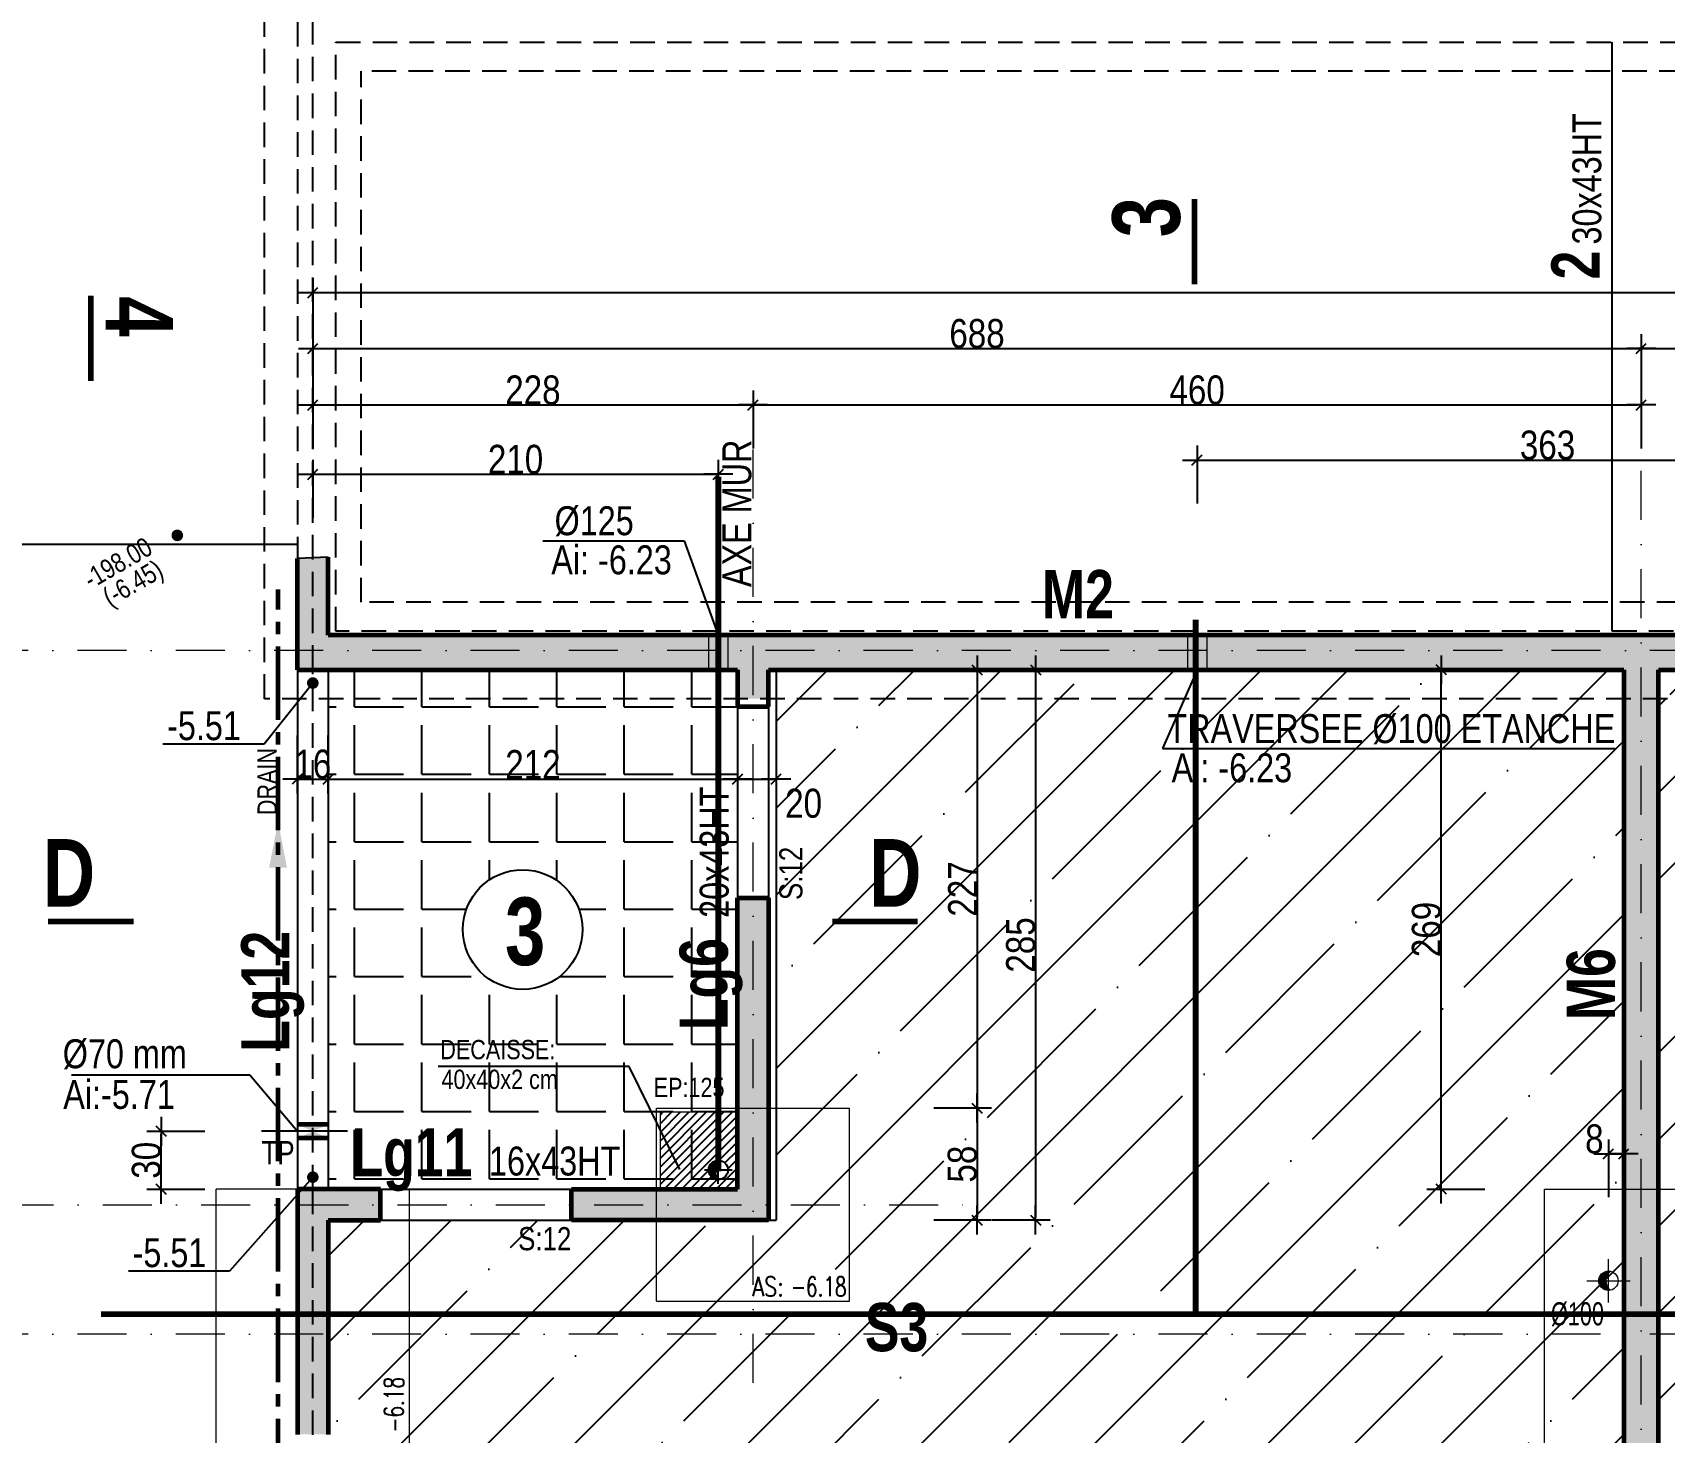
# Model space of a CAD drawing. Header units: centimetres. Extents: x 28113 to 82487, y -42944 to -12804.
# Drawn here: x 30218 to 31063, y -37745 to -37021 of the extents above; entities that cross this region are included whole.
import ezdxf
from ezdxf.enums import TextEntityAlignment as Align

# ---------------------------------------------------------------- set-up
doc = ezdxf.new("R2010")
doc.units = ezdxf.units.CM
doc.header["$LTSCALE"] = 0.5
for name, pattern in [('AXES2', [28.575, 19.05, -3.175, 3.175, -3.175]), ('CACHEX2', [19.05, 12.7, -6.35]), ('prlm_eu', [2, 1.25, -0.25, 0.25, -0.25]), ('TIRETPTX2', [50.8, 25.4, -12.7, 0, -12.7])]:
    doc.linetypes.add(name, pattern=pattern)
doc.layers.get('DEFPOINTS').update_dxf_attribs({"linetype": 'CONTINUOUS'})
for name, color, linetype in [('01_cote_gen', 4, 'CONTINUOUS'), ('01_linteaux', 2, 'CONTINUOUS'), ('01_murs_sup', 2, 'CACHEX2'), ('01_poch_murs', 253, 'CONTINUOUS'), ('01_resv', 32, 'CONTINUOUS'), ('01_texte', 230, 'CONTINUOUS'), ('AA_COTES', 2, 'CONTINUOUS'), ('prlm-MOD-PB', 123, 'CONTINUOUS')]:
    doc.layers.add(name, color=color, linetype=linetype)
for name, color, linetype, lineweight in [('01_murs_coup', 5, 'CONTINUOUS', 60), ('01_résv', 32, 'CONTINUOUS', 9), ('01_sem', 42, 'CONTINUOUS', 15), ('01_tram_axes', 2, 'TIRETPTX2', 9)]:
    doc.layers.add(name, color=color, linetype=linetype, lineweight=lineweight)
doc.styles.add('Geneva', font='')
doc.styles.add('impact', font='impact.ttf')
doc.styles.add('MATTE_TXT', font='arial.ttf')
doc.styles.add('SIMPLEX1', font='SIMPLEX.shx', dxfattribs={"width": 0.8, "height": 10})
doc.styles.add('STYLE2', font='ARIALN.TTF')
doc.styles.get('Geneva').set_extended_font_data('Geneva')
doc.dimstyles.new('JB50', dxfattribs={"dimscale": 0.1, "dimtxt": 150, "dimasz": 15, "dimexe": 0.1, "dimexo": 0.1, "dimgap": 0.09, "dimtad": 1, "dimdec": 1, "dimdsep": 46, "dimtxsty": 'STYLE2', "dimblk1": 'BOND_G', "dimblk2": 'BOND_D', "dimsah": 1, "dimcen": 1.5, "dimdle": 0.01, "dimse1": 1, "dimse2": 1, "dimclrd": 4, "dimclre": 2, "dimclrt": 6, "dimazin": 2, "dimtfac": 2.333333, "dimtdec": 1, "dimtix": 1, "dimtmove": 2, "dimatfit": 3, "dimldrblk": 'BOND_G', "dimfxl": 1, "dimtolj": 1, "dimtzin": 0, "dimarcsym": 0})

# ---------------------------------------------------------------- blocks, each defined once
blk = doc.blocks.new('BOND_G')
at = {"layer": 'AA_COTES', "color": 0}
for p, q in [((0, -5), (0, 15)), ((5, 0), (-5, 0)), ((1.77, 1.77), (-1.77, -1.77))]:
    blk.add_line(p, q, dxfattribs=at)
blk = doc.blocks.new('BOND_D')
at = {"layer": 'AA_COTES', "color": 0}
for p, q in [((5, 0), (-5, 0)), ((-1.77, -1.77), (1.77, 1.77)), ((0, 5), (0, -15))]:
    blk.add_line(p, q, dxfattribs=at)
blk = doc.blocks.new('*D3744')
at = {"layer": '01_cote_gen', "color": 4, "lineweight": -2, "ltscale": 2, "transparency": 16777216}
blk.add_line((30364.67, -37184.14), (31049.67, -37184.14), dxfattribs=at)
at = {"layer": 'DEFPOINTS', "color": 0, "ltscale": 2}
for p in [(31051.17, -37184.14), (31051.17, -37184.14), (30363.17, -37207.02)]:
    blk.add_point(p, dxfattribs=at)
at = {"layer": '01_cote_gen', "color": 4, "lineweight": -2, "ltscale": 2, "transparency": 16777216, "xscale": 1.5, "yscale": 1.5, "zscale": 1.5, "rotation": 180}
blk.add_blockref('BOND_G', (30363.17, -37184.14), dxfattribs=at)
at = {"layer": '01_cote_gen', "color": 4, "lineweight": -2, "ltscale": 2, "transparency": 16777216, "xscale": 1.5, "yscale": 1.5, "zscale": 1.5}
blk.add_blockref('BOND_D', (31051.17, -37184.14), dxfattribs=at)
at = {"layer": '01_cote_gen', "color": 6, "ltscale": 2, "transparency": 16777216, "insert": (30707.17, -37176.47), "char_height": 15, "attachment_point": 5, "style": 'STYLE2'}
blk.add_mtext('\\A1;688', dxfattribs=at)
blk = doc.blocks.new('*D3745')
at = {"layer": '01_cote_gen', "color": 4, "lineweight": -2, "ltscale": 2, "transparency": 16777216}
blk.add_line((31052.67, -37184.14), (31191.67, -37184.14), dxfattribs=at)
at = {"layer": 'DEFPOINTS', "color": 0, "ltscale": 2}
for p in [(31051.17, -37184.14), (31193.17, -37184.14), (31193.17, -37200.86)]:
    blk.add_point(p, dxfattribs=at)
at = {"layer": '01_cote_gen', "color": 4, "lineweight": -2, "ltscale": 2, "transparency": 16777216, "xscale": 1.5, "yscale": 1.5, "zscale": 1.5, "rotation": 180}
blk.add_blockref('BOND_G', (31051.17, -37184.14), dxfattribs=at)
at = {"layer": '01_cote_gen', "color": 4, "lineweight": -2, "ltscale": 2, "transparency": 16777216, "xscale": 1.5, "yscale": 1.5, "zscale": 1.5}
blk.add_blockref('BOND_D', (31193.17, -37184.14), dxfattribs=at)
at = {"layer": '01_cote_gen', "color": 6, "ltscale": 2, "transparency": 16777216, "insert": (31122.17, -37176.6), "char_height": 15, "attachment_point": 5, "style": 'STYLE2'}
blk.add_mtext('\\A1;142', dxfattribs=at)
blk = doc.blocks.new('*D3747')
at = {"layer": '01_cote_gen', "color": 4, "lineweight": -2, "ltscale": 2, "transparency": 16777216}
blk.add_line((30364.67, -37155.21), (31879.68, -37155.21), dxfattribs=at)
at = {"layer": 'DEFPOINTS', "color": 0, "ltscale": 2}
for p in [(30363.17, -37153.97), (31881.18, -37153.97), (31881.18, -37155.21)]:
    blk.add_point(p, dxfattribs=at)
at = {"layer": '01_cote_gen', "color": 4, "lineweight": -2, "ltscale": 2, "transparency": 16777216, "xscale": 1.5, "yscale": 1.5, "zscale": 1.5, "rotation": 180}
blk.add_blockref('BOND_G', (30363.17, -37155.21), dxfattribs=at)
at = {"layer": '01_cote_gen', "color": 4, "lineweight": -2, "ltscale": 2, "transparency": 16777216, "xscale": 1.5, "yscale": 1.5, "zscale": 1.5}
blk.add_blockref('BOND_D', (31881.18, -37155.21), dxfattribs=at)
at = {"layer": '01_cote_gen', "color": 6, "ltscale": 2, "transparency": 16777216, "insert": (31122.17, -37147.54), "char_height": 15, "attachment_point": 5, "style": 'STYLE2'}
blk.add_mtext('\\A1;1518', dxfattribs=at)
blk = doc.blocks.new('*D3953')
at = {"layer": '01_cote_gen', "color": 4, "lineweight": -2, "ltscale": 2, "transparency": 16777216}
blk.add_line((30947.64, -37618.01), (30947.64, -37352.05), dxfattribs=at)
at = {"layer": 'DEFPOINTS', "color": 0, "ltscale": 2}
for p in [(30947.64, -37350.55), (31016.17, -37350.55), (30970.14, -37619.51)]:
    blk.add_point(p, dxfattribs=at)
at = {"layer": '01_cote_gen', "color": 4, "lineweight": -2, "ltscale": 2, "transparency": 16777216, "xscale": 1.5, "yscale": 1.5, "zscale": 1.5}
for name, p, rotation in [('BOND_D', (30947.64, -37350.55), 90), ('BOND_G', (30947.64, -37619.51), 270)]:
    blk.add_blockref(name, p, dxfattribs=dict(at, rotation=rotation))
at = {"layer": '01_cote_gen', "color": 6, "ltscale": 2, "transparency": 16777216, "insert": (30939.98, -37485.03), "char_height": 15, "attachment_point": 5, "rotation": 90, "style": 'STYLE2'}
blk.add_mtext('\\A1;269', dxfattribs=at)
blk = doc.blocks.new('*D3955')
at = {"layer": '01_cote_gen', "color": 4, "lineweight": -2, "ltscale": 2, "transparency": 16777216}
blk.add_line((30707.23, -37352.05), (30707.23, -37576.05), dxfattribs=at)
at = {"layer": 'DEFPOINTS', "color": 0, "ltscale": 2}
for p in [(30658.95, -37350.55), (30641.16, -37577.55), (30707.23, -37577.55)]:
    blk.add_point(p, dxfattribs=at)
at = {"layer": '01_cote_gen', "color": 4, "lineweight": -2, "ltscale": 2, "transparency": 16777216, "xscale": 1.5, "yscale": 1.5, "zscale": 1.5}
for name, p, rotation in [('BOND_G', (30707.23, -37350.55), 90), ('BOND_D', (30707.23, -37577.55), 270)]:
    blk.add_blockref(name, p, dxfattribs=dict(at, rotation=rotation))
at = {"layer": '01_cote_gen', "color": 6, "ltscale": 2, "transparency": 16777216, "insert": (30699.69, -37464.05), "char_height": 15, "attachment_point": 5, "rotation": 90, "style": 'STYLE2'}
blk.add_mtext('\\A1;227', dxfattribs=at)
blk = doc.blocks.new('*D3956')
at = {"layer": '01_cote_gen', "color": 4, "lineweight": -2, "ltscale": 2, "transparency": 16777216}
blk.add_line((30707.23, -37579.05), (30707.23, -37634.05), dxfattribs=at)
at = {"layer": 'DEFPOINTS', "color": 0, "ltscale": 2}
for p in [(30690.95, -37577.55), (30599.16, -37635.55), (30707.23, -37635.55)]:
    blk.add_point(p, dxfattribs=at)
at = {"layer": '01_cote_gen', "color": 4, "lineweight": -2, "ltscale": 2, "transparency": 16777216, "xscale": 1.5, "yscale": 1.5, "zscale": 1.5}
for name, p, rotation in [('BOND_G', (30707.23, -37577.55), 90), ('BOND_D', (30707.23, -37635.55), 270)]:
    blk.add_blockref(name, p, dxfattribs=dict(at, rotation=rotation))
at = {"layer": '01_cote_gen', "color": 6, "ltscale": 2, "transparency": 16777216, "insert": (30699.56, -37606.55), "char_height": 15, "attachment_point": 5, "rotation": 90, "style": 'STYLE2'}
blk.add_mtext('\\A1;58', dxfattribs=at)
blk = doc.blocks.new('*D3957')
at = {"layer": '01_cote_gen', "color": 4, "lineweight": -2, "ltscale": 2, "transparency": 16777216}
blk.add_line((30737.5, -37352.05), (30737.5, -37634.05), dxfattribs=at)
at = {"layer": 'DEFPOINTS', "color": 0, "ltscale": 2}
for p in [(30742.83, -37350.55), (30714.73, -37635.55), (30737.5, -37635.55)]:
    blk.add_point(p, dxfattribs=at)
at = {"layer": '01_cote_gen', "color": 4, "lineweight": -2, "ltscale": 2, "transparency": 16777216, "xscale": 1.5, "yscale": 1.5, "zscale": 1.5}
for name, p, rotation in [('BOND_G', (30737.5, -37350.55), 90), ('BOND_D', (30737.5, -37635.55), 270)]:
    blk.add_blockref(name, p, dxfattribs=dict(at, rotation=rotation))
at = {"layer": '01_cote_gen', "color": 6, "ltscale": 2, "transparency": 16777216, "insert": (30729.83, -37493.05), "char_height": 15, "attachment_point": 5, "rotation": 90, "style": 'STYLE2'}
blk.add_mtext('\\A1;285', dxfattribs=at)
blk = doc.blocks.new('*D3984')
at = {"layer": '01_cote_gen', "color": 4, "lineweight": -2, "ltscale": 2, "transparency": 16777216}
blk.add_line((30364.67, -37213.36), (30589.66, -37213.36), dxfattribs=at)
at = {"layer": 'DEFPOINTS', "color": 0, "ltscale": 2}
for p in [(30363.17, -37214.84), (30591.16, -37213.36), (30591.16, -37230.1)]:
    blk.add_point(p, dxfattribs=at)
at = {"layer": '01_cote_gen', "color": 4, "lineweight": -2, "ltscale": 2, "transparency": 16777216, "xscale": 1.5, "yscale": 1.5, "zscale": 1.5, "rotation": 180}
blk.add_blockref('BOND_G', (30363.17, -37213.36), dxfattribs=at)
at = {"layer": '01_cote_gen', "color": 4, "lineweight": -2, "ltscale": 2, "transparency": 16777216, "xscale": 1.5, "yscale": 1.5, "zscale": 1.5}
blk.add_blockref('BOND_D', (30591.16, -37213.36), dxfattribs=at)
at = {"layer": '01_cote_gen', "color": 6, "ltscale": 2, "transparency": 16777216, "insert": (30477.16, -37205.69), "char_height": 15, "attachment_point": 5, "style": 'STYLE2'}
blk.add_mtext('\\A1;228', dxfattribs=at)
blk = doc.blocks.new('*D3985')
at = {"layer": '01_cote_gen', "color": 4, "lineweight": -2, "ltscale": 2, "transparency": 16777216}
blk.add_line((30592.66, -37213.36), (31049.67, -37213.36), dxfattribs=at)
at = {"layer": 'DEFPOINTS', "color": 0, "ltscale": 2}
for p in [(31051.17, -37213.36), (30591.16, -37220.86), (31051.17, -37220.86)]:
    blk.add_point(p, dxfattribs=at)
at = {"layer": '01_cote_gen', "color": 4, "lineweight": -2, "ltscale": 2, "transparency": 16777216, "xscale": 1.5, "yscale": 1.5, "zscale": 1.5, "rotation": 180}
blk.add_blockref('BOND_G', (30591.16, -37213.36), dxfattribs=at)
at = {"layer": '01_cote_gen', "color": 4, "lineweight": -2, "ltscale": 2, "transparency": 16777216, "xscale": 1.5, "yscale": 1.5, "zscale": 1.5}
blk.add_blockref('BOND_D', (31051.17, -37213.36), dxfattribs=at)
at = {"layer": '01_cote_gen', "color": 6, "ltscale": 2, "transparency": 16777216, "insert": (30821.17, -37205.69), "char_height": 15, "attachment_point": 5, "style": 'STYLE2'}
blk.add_mtext('\\A1;460', dxfattribs=at)
blk = doc.blocks.new('*D3986')
at = {"layer": '01_cote_gen', "color": 4, "lineweight": -2, "ltscale": 2, "transparency": 16777216}
blk.add_line((30601.66, -37832.15), (30542.66, -37832.15), dxfattribs=at)
at = {"layer": 'DEFPOINTS', "color": 0, "ltscale": 2}
for p in [(30541.16, -37635.55), (30603.16, -37635.55), (30541.16, -37832.15)]:
    blk.add_point(p, dxfattribs=at)
at = {"layer": '01_cote_gen', "color": 4, "lineweight": -2, "ltscale": 2, "transparency": 16777216, "xscale": 1.5, "yscale": 1.5, "zscale": 1.5, "rotation": 180}
blk.add_blockref('BOND_D', (30541.16, -37832.15), dxfattribs=at)
at = {"layer": '01_cote_gen', "color": 4, "lineweight": -2, "ltscale": 2, "transparency": 16777216, "xscale": 1.5, "yscale": 1.5, "zscale": 1.5}
blk.add_blockref('BOND_G', (30603.16, -37832.15), dxfattribs=at)
at = {"layer": '01_cote_gen', "color": 6, "ltscale": 2, "transparency": 16777216, "insert": (30572.16, -37824.48), "char_height": 15, "attachment_point": 5, "style": 'STYLE2'}
blk.add_mtext('\\A1;62', dxfattribs=at)
blk = doc.blocks.new('*D3988')
at = {"layer": '01_cote_gen', "color": 4, "lineweight": -2, "ltscale": 2, "transparency": 16777216}
blk.add_line((30411.67, -37832.15), (30356.67, -37832.15), dxfattribs=at)
at = {"layer": 'DEFPOINTS', "color": 0, "ltscale": 2}
for p in [(30355.17, -37635.01), (30413.17, -37739.68), (30355.17, -37832.15)]:
    blk.add_point(p, dxfattribs=at)
at = {"layer": '01_cote_gen', "color": 4, "lineweight": -2, "ltscale": 2, "transparency": 16777216, "xscale": 1.5, "yscale": 1.5, "zscale": 1.5, "rotation": 180}
blk.add_blockref('BOND_D', (30355.17, -37832.15), dxfattribs=at)
at = {"layer": '01_cote_gen', "color": 4, "lineweight": -2, "ltscale": 2, "transparency": 16777216, "xscale": 1.5, "yscale": 1.5, "zscale": 1.5}
blk.add_blockref('BOND_G', (30413.17, -37832.15), dxfattribs=at)
at = {"layer": '01_cote_gen', "color": 6, "ltscale": 2, "transparency": 16777216, "insert": (30384.17, -37824.48), "char_height": 15, "attachment_point": 5, "style": 'STYLE2'}
blk.add_mtext('\\A1;58', dxfattribs=at)
blk = doc.blocks.new('*D4394')
at = {"layer": '01_cote_gen', "color": 4, "lineweight": -2, "ltscale": 2, "transparency": 16777216}
for p, q in [((30353.67, -37407.14), (30352.17, -37407.14)), ((30355.17, -37407.14), (30371.17, -37407.14)), ((30372.67, -37407.14), (30374.17, -37407.14))]:
    blk.add_line(p, q, dxfattribs=at)
at = {"layer": 'DEFPOINTS', "color": 0, "ltscale": 2}
for p in [(30371.17, -37407.14), (30355.17, -37415.88), (30371.17, -37415.88)]:
    blk.add_point(p, dxfattribs=at)
at = {"layer": '01_cote_gen', "color": 4, "lineweight": -2, "ltscale": 2, "transparency": 16777216, "xscale": 1.5, "yscale": 1.5, "zscale": 1.5}
blk.add_blockref('BOND_G', (30355.17, -37407.14), dxfattribs=at)
at = {"layer": '01_cote_gen', "color": 4, "lineweight": -2, "ltscale": 2, "transparency": 16777216, "xscale": 1.5, "yscale": 1.5, "zscale": 1.5, "rotation": 180}
blk.add_blockref('BOND_D', (30371.17, -37407.14), dxfattribs=at)
at = {"layer": '01_cote_gen', "color": 6, "ltscale": 2, "transparency": 16777216, "insert": (30363.17, -37399.48), "char_height": 15, "attachment_point": 5, "style": 'STYLE2'}
blk.add_mtext('\\A1;16', dxfattribs=at)
blk = doc.blocks.new('*D4395')
at = {"layer": '01_cote_gen', "color": 4, "lineweight": -2, "ltscale": 2, "transparency": 16777216}
blk.add_line((30372.67, -37407.14), (30581.66, -37407.14), dxfattribs=at)
at = {"layer": 'DEFPOINTS', "color": 0, "ltscale": 2}
for p in [(30583.16, -37404.76), (30583.16, -37407.14), (30371.17, -37414.64)]:
    blk.add_point(p, dxfattribs=at)
at = {"layer": '01_cote_gen', "color": 4, "lineweight": -2, "ltscale": 2, "transparency": 16777216, "xscale": 1.5, "yscale": 1.5, "zscale": 1.5, "rotation": 180}
blk.add_blockref('BOND_G', (30371.17, -37407.14), dxfattribs=at)
at = {"layer": '01_cote_gen', "color": 4, "lineweight": -2, "ltscale": 2, "transparency": 16777216, "xscale": 1.5, "yscale": 1.5, "zscale": 1.5}
blk.add_blockref('BOND_D', (30583.16, -37407.14), dxfattribs=at)
at = {"layer": '01_cote_gen', "color": 6, "ltscale": 2, "transparency": 16777216, "insert": (30477.16, -37399.6), "char_height": 15, "attachment_point": 5, "style": 'STYLE2'}
blk.add_mtext('\\A1;212', dxfattribs=at)
blk = doc.blocks.new('*D4396')
at = {"layer": '01_cote_gen', "color": 4, "lineweight": -2, "ltscale": 2, "transparency": 16777216}
blk.add_line((30584.66, -37407.14), (30601.66, -37407.14), dxfattribs=at)
at = {"layer": 'DEFPOINTS', "color": 0, "ltscale": 2}
for p in [(30583.16, -37399.64), (30603.16, -37399.64), (30603.16, -37407.14)]:
    blk.add_point(p, dxfattribs=at)
at = {"layer": '01_cote_gen', "color": 4, "lineweight": -2, "ltscale": 2, "transparency": 16777216, "xscale": 1.5, "yscale": 1.5, "zscale": 1.5, "rotation": 180}
blk.add_blockref('BOND_G', (30583.16, -37407.14), dxfattribs=at)
at = {"layer": '01_cote_gen', "color": 4, "lineweight": -2, "ltscale": 2, "transparency": 16777216, "xscale": 1.5, "yscale": 1.5, "zscale": 1.5}
blk.add_blockref('BOND_D', (30603.16, -37407.14), dxfattribs=at)
at = {"layer": '01_cote_gen', "color": 6, "ltscale": 2, "transparency": 16777216, "insert": (30617.36, -37419.75), "char_height": 15, "attachment_point": 5, "style": 'STYLE2'}
blk.add_mtext('\\A1;20', dxfattribs=at)
blk = doc.blocks.new('*D4411')
at = {"layer": '01_cote_gen', "color": 4, "lineweight": -2, "ltscale": 2, "transparency": 16777216}
blk.add_line((30284.68, -37618.05), (30284.68, -37591.05), dxfattribs=at)
at = {"layer": 'DEFPOINTS', "color": 0, "ltscale": 2}
for p in [(30284.68, -37589.55), (30363.17, -37589.55), (30355.17, -37619.55)]:
    blk.add_point(p, dxfattribs=at)
at = {"layer": '01_cote_gen', "color": 4, "lineweight": -2, "ltscale": 2, "transparency": 16777216, "xscale": 1.5, "yscale": 1.5, "zscale": 1.5}
for name, p, rotation in [('BOND_D', (30284.68, -37589.55), 90), ('BOND_G', (30284.68, -37619.55), 270)]:
    blk.add_blockref(name, p, dxfattribs=dict(at, rotation=rotation))
at = {"layer": '01_cote_gen', "color": 6, "ltscale": 2, "transparency": 16777216, "insert": (30277.02, -37604.55), "char_height": 15, "attachment_point": 5, "rotation": 90, "style": 'STYLE2'}
blk.add_mtext('\\A1;30', dxfattribs=at)
blk = doc.blocks.new('*D4549')
at = {"layer": '01_cote_gen', "color": 4, "lineweight": -2, "ltscale": 2, "transparency": 16777216}
blk.add_line((31035.71, -37601.23), (31040.67, -37601.23), dxfattribs=at)
at = {"layer": 'DEFPOINTS', "color": 0, "ltscale": 2}
for p in [(31042.17, -37601.23), (31042.17, -37604.63), (31034.21, -37655.73)]:
    blk.add_point(p, dxfattribs=at)
at = {"layer": '01_cote_gen', "color": 4, "lineweight": -2, "ltscale": 2, "transparency": 16777216, "xscale": 1.5, "yscale": 1.5, "zscale": 1.5, "rotation": 180}
blk.add_blockref('BOND_G', (31034.21, -37601.23), dxfattribs=at)
at = {"layer": '01_cote_gen', "color": 4, "lineweight": -2, "ltscale": 2, "transparency": 16777216, "xscale": 1.5, "yscale": 1.5, "zscale": 1.5}
blk.add_blockref('BOND_D', (31042.17, -37601.23), dxfattribs=at)
at = {"layer": '01_cote_gen', "color": 6, "ltscale": 2, "transparency": 16777216, "insert": (31026.91, -37593.56), "char_height": 15, "attachment_point": 5, "style": 'STYLE2'}
blk.add_mtext('\\A1;8', dxfattribs=at)
blk = doc.blocks.new('*D4571')
at = {"layer": '01_cote_gen', "color": 4, "lineweight": -2, "ltscale": 2, "transparency": 16777216}
blk.add_line((30822.65, -37241.91), (31182.67, -37241.91), dxfattribs=at)
at = {"layer": 'DEFPOINTS', "color": 0, "ltscale": 2}
for p in [(31184.17, -37241.91), (31184.17, -37256.56), (30821.15, -37329.22)]:
    blk.add_point(p, dxfattribs=at)
at = {"layer": '01_cote_gen', "color": 4, "lineweight": -2, "ltscale": 2, "transparency": 16777216, "xscale": 1.5, "yscale": 1.5, "zscale": 1.5, "rotation": 180}
blk.add_blockref('BOND_G', (30821.15, -37241.91), dxfattribs=at)
at = {"layer": '01_cote_gen', "color": 4, "lineweight": -2, "ltscale": 2, "transparency": 16777216, "xscale": 1.5, "yscale": 1.5, "zscale": 1.5}
blk.add_blockref('BOND_D', (31184.17, -37241.91), dxfattribs=at)
at = {"layer": '01_cote_gen', "color": 6, "ltscale": 2, "transparency": 16777216, "insert": (31002.66, -37234.24), "char_height": 15, "attachment_point": 5, "style": 'STYLE2'}
blk.add_mtext('\\A1;363', dxfattribs=at)
blk = doc.blocks.new('*D4685')
at = {"layer": '01_cote_gen', "color": 4, "lineweight": -2, "ltscale": 2, "transparency": 16777216}
blk.add_line((30364.67, -37249.3), (30571.66, -37249.3), dxfattribs=at)
at = {"layer": 'DEFPOINTS', "color": 0, "ltscale": 2}
for p in [(30363.17, -37246.4), (30573.16, -37249.3), (30573.16, -37332.55)]:
    blk.add_point(p, dxfattribs=at)
at = {"layer": '01_cote_gen', "color": 4, "lineweight": -2, "ltscale": 2, "transparency": 16777216, "xscale": 1.5, "yscale": 1.5, "zscale": 1.5, "rotation": 180}
blk.add_blockref('BOND_G', (30363.17, -37249.3), dxfattribs=at)
at = {"layer": '01_cote_gen', "color": 4, "lineweight": -2, "ltscale": 2, "transparency": 16777216, "xscale": 1.5, "yscale": 1.5, "zscale": 1.5}
blk.add_blockref('BOND_D', (30573.16, -37249.3), dxfattribs=at)
at = {"layer": '01_cote_gen', "color": 6, "ltscale": 2, "transparency": 16777216, "insert": (30468.16, -37241.63), "char_height": 15, "attachment_point": 5, "style": 'STYLE2'}
blk.add_mtext('\\A1;210', dxfattribs=at)

msp = doc.modelspace()

# ---------------------------------------------------------------- hatches: boundary and pattern name
at = {"layer": '01_poch_murs', "ltscale": 2}
h = msp.add_hatch(color=256, dxfattribs=at)
h.dxf.hatch_style = 1
h.paths.add_polyline_path([(31202.168, -37365.545), (31184.165, -37365.545), (31184.164, -37902.568), (31202.164, -37902.568)])
h.paths.add_polyline_path([(31202.169, -37274.568), (31873.164, -37274.562), (31873.164, -37279.554), (31889.164, -37279.554), (31889.164, -37200.094), (31873.164, -37200.094), (31873.164, -37256.562), (31184.166, -37256.562), (31184.165, -37332.555), (30371.166, -37332.555), (30371.166, -37292.246), (30355.166, -37292.816), (30355.166, -37350.545), (30583.162, -37350.548), (30583.162, -37365.545), (30599.162, -37365.545), (30599.162, -37350.548), (31042.169, -37350.555), (31042.169, -37365.545), (31060.169, -37365.545), (31060.169, -37350.555), (31184.165, -37350.557), (31184.165, -37365.545), (31202.168, -37365.545)])
h.paths.add_polyline_path([(31060.169, -37365.545), (31042.169, -37365.545), (31042.169, -37814.557), (31060.169, -37814.557)])
at = {"layer": '01_poch_murs'}
h = msp.add_hatch(dxfattribs=at)
h.set_pattern_fill('ANSI35', color=256, scale=10)
h.paths.add_polyline_path([(31854.164, -37340.545), (31217.176, -37340.545), (31217.176, -37365.545), (31202.168, -37365.545), (31202.166, -37694.548), (31873.164, -37694.548), (31873.164, -37649.512), (31854.164, -37649.512)])
h.paths.add_polyline_path([(31854.164, -37289.512), (31217.176, -37289.512), (31217.176, -37340.545), (31854.164, -37340.545)], flags=17)
h.paths.add_polyline_path([(31854.164, -37274.562), (31202.169, -37274.568), (31202.168, -37340.545), (31217.176, -37340.545), (31217.176, -37289.512), (31854.164, -37289.512)])
h.paths.add_polyline_path([(31873.164, -37289.512), (31854.164, -37289.512), (31854.164, -37340.545), (31873.164, -37340.545)])
h.paths.add_polyline_path([(31873.164, -37279.554), (31873.164, -37274.562), (31854.164, -37274.562), (31854.164, -37289.512), (31873.164, -37289.512)])
h.paths.add_polyline_path([(31873.164, -37340.545), (31854.164, -37340.545), (31854.164, -37649.512), (31873.164, -37649.512), (31873.164, -37553.554)], flags=17)
h.paths.add_polyline_path([(31217.176, -37340.545), (31202.168, -37340.545), (31202.168, -37365.545), (31217.176, -37365.545)], flags=17)
h.paths.add_polyline_path([(31184.165, -37350.557), (31172.168, -37350.557), (31172.168, -37365.545), (31184.165, -37365.545)])
h.paths.add_polyline_path([(31184.165, -37365.545), (31172.168, -37365.545), (31172.168, -37649.511), (31184.165, -37649.512)])
h.paths.add_polyline_path([(31172.168, -37365.545), (31066.17, -37365.545), (31066.17, -37649.512), (31060.169, -37649.512), (31060.169, -37694.548), (31184.165, -37694.548), (31184.165, -37649.512), (31172.168, -37649.511)])
h.paths.add_polyline_path([(31172.168, -37350.557), (31066.17, -37350.555), (31066.17, -37365.545), (31172.168, -37365.545)])
h.paths.add_polyline_path([(31066.17, -37365.545), (31060.169, -37365.545), (31060.169, -37649.512), (31066.17, -37649.512)])
h.paths.add_polyline_path([(31042.169, -37350.555), (31036.17, -37350.555), (31036.17, -37365.545), (31042.169, -37365.545)])
h.paths.add_polyline_path([(31042.169, -37365.545), (31036.17, -37365.545), (31036.17, -37649.512), (31042.169, -37649.512)])
h.paths.add_polyline_path([(31036.17, -37365.545), (30603.162, -37365.545), (30603.162, -37635.548), (30599.162, -37635.548), (30591.162, -37635.548), (30591.162, -37694.548), (31042.169, -37694.548), (31042.169, -37649.512), (31036.17, -37649.512)])
h.paths.add_polyline_path([(31036.17, -37350.555), (30603.162, -37350.548), (30603.162, -37365.545), (31036.17, -37365.545)])
h.paths.add_polyline_path([(30591.162, -37635.548), (30497.169, -37635.548), (30398.169, -37635.548), (30371.166, -37635.548), (30371.166, -37694.548), (30591.162, -37694.548)])
h.paths.add_polyline_path([(31060.169, -37814.557), (31051.17, -37814.557), (31051.17, -37916.554), (31060.169, -37916.554)])
h.paths.add_polyline_path([(31051.17, -37814.557), (31042.169, -37814.557), (31042.169, -37916.554), (31051.17, -37916.554)])
h.paths.add_polyline_path([(31193.166, -37902.568), (31184.164, -37902.568), (31184.165, -38004.565), (31193.166, -38004.565)], flags=17)
h.paths.add_polyline_path([(31202.164, -37902.568), (31193.166, -37902.568), (31193.166, -38004.565), (31202.165, -38004.565)])
h.paths.add_polyline_path([(31184.164, -38794.196), (31025.169, -38794.196), (31025.169, -38997.546), (31075.166, -38997.616), (31177.165, -38997.546), (31184.164, -38997.546)])
h.paths.add_polyline_path([(31184.164, -38744.196), (31060.169, -38744.196), (31060.169, -38764.543), (31051.17, -38764.543), (31051.17, -38794.196), (31184.164, -38794.196)])
h.paths.add_polyline_path([(31051.17, -38764.543), (31025.169, -38764.543), (31025.169, -38794.196), (31051.17, -38794.196)])
h.paths.add_polyline_path([(31219.167, -38270.567), (31193.166, -38270.567), (31193.166, -38446.558), (31219.167, -38446.563)])
edge = h.paths.add_edge_path()
edge.add_arc((30728.016, -37848.736), 30.98, 0, 360)
h.paths.add_polyline_path([(31042.169, -37694.548), (30371.166, -37694.548), (30371.166, -37746.548), (30371.166, -37845.548), (30371.166, -38167.549), (31042.169, -38167.549), (31042.169, -37916.554), (31042.169, -37814.557)])
edge = h.paths.add_edge_path()
edge.add_arc((31594.389, -37848.736), 30.98, 0, 360)
h.paths.add_polyline_path([(31873.164, -37891.558), (31873.164, -37792.558), (31873.164, -37694.548), (31202.166, -37694.548), (31202.164, -37902.568), (31202.165, -38004.565), (31202.164, -38252.567), (31873.164, -38252.567), (31873.164, -38179.563), (31873.164, -38080.563)])
edge = h.paths.add_edge_path()
edge.add_arc((31124.691, -37935.201), 30.98, 0, 360)
h.paths.add_polyline_path([(31184.164, -37902.568), (31184.165, -37694.548), (31060.169, -37694.548), (31060.169, -37814.557), (31060.169, -37916.554), (31060.169, -38744.196), (31184.164, -38744.196), (31184.164, -38705.553), (31184.164, -38603.556), (31184.164, -38446.557), (31193.166, -38446.558), (31193.166, -38270.567), (31184.164, -38270.567), (31184.164, -38004.565)])
at = {"layer": '01_poch_murs', "ltscale": 2}
h = msp.add_hatch(dxfattribs=at)
h.set_pattern_fill('ANGLE', color=256, scale=5)
h.set_pattern_definition([(0, (0, 0), (0, 34.925), [25.4, -9.525]), (90, (0, 0), (-34.925, 2e-15), [25.4, -9.525])])
h.paths.add_polyline_path([(30583.162, -37350.548), (30371.166, -37350.545), (30371.166, -37365.545), (30583.162, -37365.545)])
h.paths.add_polyline_path([(30583.162, -37577.548), (30541.162, -37577.548), (30541.162, -37619.548), (30583.162, -37619.548)])
edge = h.paths.add_edge_path()
edge.add_arc((30471.83, -37485.052), 30.98, 0, 360)
h.paths.add_polyline_path([(30583.162, -37369.55), (30583.162, -37365.545), (30371.166, -37365.545), (30371.166, -37619.548), (30398.169, -37619.548), (30497.169, -37619.548), (30541.162, -37619.548), (30541.162, -37577.548), (30583.162, -37577.548), (30583.162, -37468.55)])
h = msp.add_hatch(color=256, dxfattribs=at)
h.dxf.hatch_style = 1
h.paths.add_polyline_path([(31202.164, -38004.565), (31184.164, -38004.565), (31184.164, -38270.567), (31219.167, -38270.567), (31219.167, -38446.563), (31184.164, -38446.557), (31184.164, -38603.556), (31202.164, -38603.555), (31202.164, -38464.558), (31237.167, -38464.557), (31237.167, -38270.567), (31873.164, -38270.567), (31873.164, -38385.568), (31889.164, -38385.568), (31889.164, -38179.563), (31873.164, -38179.563), (31873.164, -38252.567), (31202.164, -38252.567)])
h.paths.add_polyline_path([(31889.164, -37891.558), (31873.164, -37891.558), (31873.164, -38080.563), (31889.164, -38080.563)])
h.paths.add_polyline_path([(31889.164, -37553.554), (31873.164, -37553.554), (31873.164, -37792.558), (31889.164, -37792.558)])
h.paths.add_polyline_path([(30599.162, -37468.55), (30583.162, -37468.55), (30583.162, -37619.548), (30497.169, -37619.548), (30497.169, -37635.548), (30599.162, -37635.548)])
h.paths.add_polyline_path([(30371.166, -37635.548), (30398.169, -37635.548), (30398.169, -37619.548), (30355.166, -37619.548), (30355.166, -37746.548), (30371.166, -37746.548)])
h.paths.add_polyline_path([(31060.169, -37916.554), (31042.169, -37916.554), (31042.169, -38167.549), (30371.166, -38167.549), (30371.166, -37845.548), (30355.166, -37845.548), (30355.166, -38209.545), (30375.166, -38209.545), (30375.166, -38185.549), (31042.209, -38185.549), (31042.169, -38748.543), (31007.169, -38748.543), (31007.169, -38997.546), (30856.162, -38997.616), (30856.162, -39015.616), (31075.168, -39015.616), (31075.166, -38997.616), (31025.169, -38997.546), (31025.169, -38764.543), (31060.169, -38764.543)])
h = msp.add_hatch(dxfattribs=at)
h.set_pattern_fill('ANSI31', color=256)
h.paths.add_polyline_path([(30583.162, -37579.548), (30543.162, -37579.548), (30543.162, -37619.548), (30583.162, -37619.548)])
h.paths.add_polyline_path([(30568.162, -37609.548, -1), (30578.162, -37609.548, -1)], flags=16)
h.paths.add_polyline_path([(30573.162, -37605.866), (30573.162, -37614.548, -0.3948079)], flags=16)
at = {"layer": '01_resv', "ltscale": 2}
h = msp.add_hatch(color=256, dxfattribs=at)
h.dxf.hatch_style = 1
h.paths.add_polyline_path([(30574.554, -37604.746, 0.0706876), (30573.162, -37604.548), (30573.162, -37605.866, -0.0706876)])
h.paths.add_polyline_path([(30573.162, -37604.548, 0.4142136), (30568.162, -37609.548), (30571.482, -37609.548, -0.1634563), (30573.162, -37605.866)])
h.paths.add_polyline_path([(30571.482, -37609.548), (30568.162, -37609.548, 0.4142136), (30573.162, -37614.548, -0.2173267)])
at = {"layer": '01_résv', "ltscale": 2}
h = msp.add_hatch(color=256, dxfattribs=at)
h.dxf.hatch_style = 1
h.paths.add_polyline_path([(31034.859, -37662.003, 0.0324939), (31034.212, -37661.961), (31034.212, -37662.788, -0.0356937)])
h.paths.add_polyline_path([(31034.212, -37662.788), (31034.212, -37661.961, 0.4142136), (31029.212, -37666.961), (31032.888, -37666.961, -0.1572132)])
h.paths.add_polyline_path([(31032.888, -37666.961), (31029.212, -37666.961, 0.4142136), (31034.212, -37671.961), (31034.212, -37671.066, -0.1547681)])
h.paths.add_polyline_path([(31034.212, -37671.066), (31034.212, -37671.961, 0.0354279), (31034.918, -37671.911, -0.0386284)])

# ---------------------------------------------------------------- linework, layer by layer
at = {"layer": '01_linteaux'}
for p, q in [((31036.169, -37330.559), (31036.169, -37025.56)), ((30203.104, -37285.545), (30355.166, -37285.545)), ((30355.166, -37350.545), (30355.166, -37619.548)), ((30371.166, -37350.545), (30371.166, -37619.548)), ((30603.162, -37350.545), (30603.162, -37635.548)), ((30583.162, -37369.55), (30583.162, -37468.55)), ((30599.162, -37369.55), (30599.162, -37468.55)), ((30398.169, -37619.548), (30497.169, -37619.548)), ((30398.169, -37635.548), (30497.169, -37635.548)), ((30599.162, -37635.548), (30603.162, -37635.548))]:
    msp.add_line(p, q, dxfattribs=at)
at = {"layer": '01_murs_coup'}
for p, q in [((30355.166, -37350.545), (30355.166, -37292.816)), ((30371.166, -37332.555), (30371.166, -37292.246)), ((31184.165, -37332.555), (30371.166, -37332.555)), ((30355.166, -37350.545), (30583.162, -37350.548)), ((30583.162, -37350.548), (30583.162, -37369.55)), ((30599.162, -37350.548), (31042.169, -37350.555)), ((30599.162, -37369.55), (30599.162, -37350.548)), ((31042.169, -37350.555), (31042.169, -37814.557)), ((31060.169, -37814.557), (31060.169, -37350.555)), ((31060.169, -37350.555), (31184.165, -37350.557)), ((30583.162, -37369.55), (30599.162, -37369.55)), ((30583.162, -37468.55), (30599.162, -37468.55)), ((30583.162, -37619.548), (30583.162, -37468.55)), ((30599.162, -37468.55), (30599.162, -37635.548)), ((30371.166, -37586.048), (30355.166, -37586.048)), ((30371.166, -37593.048), (30355.166, -37593.048)), ((30398.169, -37619.548), (30355.166, -37619.548)), ((30355.166, -37619.548), (30355.166, -37746.548)), ((30398.169, -37635.548), (30398.169, -37619.548)), ((30497.169, -37635.548), (30497.169, -37619.548)), ((30497.169, -37619.548), (30583.162, -37619.548)), ((30371.166, -37635.548), (30398.169, -37635.548)), ((30371.166, -37635.548), (30371.166, -37746.548)), ((30599.162, -37635.548), (30497.169, -37635.548))]:
    msp.add_line(p, q, dxfattribs=at)
at = {"layer": '01_murs_coup', "linetype": 'AXES2', "ltscale": 4}
msp.add_line((30345.166, -38919.54), (30345.166, -37308.893), dxfattribs=at)
at = {"layer": '01_murs_coup'}
for points in [[(30345.175, -37429.226), (30340.556, -37452.941), (30345.175, -37452.941)], [(30345.175, -37429.226), (30349.795, -37452.941), (30345.175, -37452.941)]]:
    msp.add_solid(points, dxfattribs=at)
at = {"layer": '01_murs_sup', "ltscale": 2}
for p, q in [((30363.166, -37350.545), (30363.166, -36196.077)), ((30338.166, -37365.545), (30338.166, -36310.545)), ((30355.166, -36843.543), (30355.166, -37350.545)), ((30375.166, -37330.545), (30375.166, -37025.545)), ((30375.166, -37025.545), (31869.176, -37025.545)), ((30388.166, -37315.545), (30388.166, -37040.545)), ((31854.176, -37040.545), (30388.166, -37040.545)), ((31167.176, -37315.545), (30388.166, -37315.545)), ((31182.176, -37330.545), (30375.166, -37330.545)), ((30363.166, -37619.548), (30363.166, -37350.545)), ((31217.176, -37365.545), (30338.166, -37365.545)), ((30363.166, -39099.364), (30363.166, -37619.548))]:
    msp.add_line(p, q, dxfattribs=at)
at = {"layer": '01_poch_murs', "ltscale": 2}
msp.add_line((30371.166, -37292.246), (30355.166, -37292.816), dxfattribs=at)
at = {"layer": '01_resv', "ltscale": 2}
for p, q in [((30527.097, -37556.018), (30428.055, -37556.018)), ((30553.258, -37609.244), (30527.097, -37556.018)), ((30381.152, -37589.548), (30336.652, -37589.548)), ((30573.162, -37616.679), (30573.162, -37602.416))]:
    msp.add_line(p, q, dxfattribs=at)
at = {"layer": '01_resv'}
msp.add_line((30566.03, -37609.548), (30580.293, -37609.548), dxfattribs=at)
at = {"layer": '01_resv', "ltscale": 2}
msp.add_circle((30573.162, -37609.548), 5, dxfattribs=at)
msp.add_arc((30577.802, -37610.207), 6.354, 120.737493, 223.088996, dxfattribs=at)
msp.add_solid([(30355.166, -37586.048), (30371.166, -37586.048), (30371.166, -37593.048), (30355.166, -37593.048)], dxfattribs=at)
at = {"layer": '01_résv', "ltscale": 2}
for p, q in [((30568.162, -37332.555), (30568.162, -37350.561)), ((30578.162, -37332.555), (30578.162, -37350.561)), ((30816.148, -37332.546), (30816.148, -37350.552)), ((30821.148, -37329.224), (30821.148, -37358.288)), ((30826.148, -37332.546), (30826.148, -37350.552)), ((31034.212, -37678.188), (31034.212, -37655.734)), ((31022.985, -37666.961), (31045.439, -37666.961))]:
    msp.add_line(p, q, dxfattribs=at)
msp.add_circle((31034.212, -37666.961), 5, dxfattribs=at)
msp.add_arc((31040.022, -37666.927), 7.134, 136.358511, 224.313131, dxfattribs=at)
for points in [[(30568.162, -37332.555), (30568.162, -37350.561), (30578.162, -37350.561), (30578.162, -37332.555)], [(30816.148, -37332.546), (30816.148, -37350.552), (30826.148, -37350.552), (30826.148, -37332.546)]]:
    msp.add_solid(points, dxfattribs=at)
at = {"layer": '01_sem', "ltscale": 2}
for p, q in [((30541.162, -37677.548), (30541.162, -37577.548)), ((30541.162, -37577.548), (30641.162, -37577.548)), ((30543.162, -37619.548), (30543.162, -37579.548)), ((30543.162, -37579.548), (30583.162, -37579.548)), ((30641.162, -37677.548), (30641.162, -37577.548)), ((30313.166, -37769.548), (30313.166, -37619.548)), ((30355.166, -37619.548), (30313.166, -37619.548)), ((30413.166, -37769.548), (30413.166, -37619.548)), ((31001.17, -37619.512), (31101.17, -37619.512)), ((31001.17, -37769.512), (31001.17, -37619.512)), ((30541.162, -37677.548), (30641.162, -37677.548))]:
    msp.add_line(p, q, dxfattribs=at)
at = {"layer": '01_texte'}
for p, q in [((30482.331, -37283.692), (30555.438, -37283.692)), ((30555.438, -37283.692), (30573.162, -37332.555)), ((30821.148, -37350.552), (30803.211, -37391.367)), ((30363.166, -37357.389), (30337.898, -37389.018)), ((30337.898, -37389.018), (30285.545, -37389.018)), ((30803.211, -37391.367), (31037.525, -37391.367)), ((30238.144, -37560.327), (30330.532, -37560.327)), ((30330.532, -37560.327), (30355.166, -37589.548)), ((30363.166, -37613.31), (30320.018, -37661.962)), ((30320.018, -37661.962), (30267.665, -37661.962))]:
    msp.add_line(p, q, dxfattribs=at)
at = {"layer": '01_texte', "const_width": 3}
for points in [[(30819.844, -37106.719), (30819.844, -37150.971)], [(30248.187, -37156.725), (30248.187, -37200.977)], [(30226.061, -37480.85), (30270.313, -37480.85)], [(30632.163, -37480.85), (30676.415, -37480.85)]]:
    msp.add_lwpolyline(points, dxfattribs=at)
for points in [[(30291.478, -37280.921, 1), (30294.478, -37280.921, 1)], [(30361.666, -37357.389, 1), (30364.666, -37357.389, 1)], [(30361.666, -37613.31, 1), (30364.666, -37613.31, 1)]]:
    msp.add_lwpolyline(points, format="xyb", close=True, dxfattribs=at)
at = {"layer": '01_texte'}
msp.add_circle((30471.83, -37485.052), 30.98, dxfattribs=at)
at = {"layer": '01_tram_axes', "ltscale": 2}
for p, q in [((31051.17, -38799.918), (31051.17, -37184.138)), ((30591.162, -37719.889), (30591.162, -37230.103)), ((32099.064, -37340.545), (30101.712, -37340.545)), ((30101.712, -37627.548), (30703.849, -37627.548)), ((32099.064, -37694.548), (30101.712, -37694.548))]:
    msp.add_line(p, q, dxfattribs=at)
at = {"layer": 'prlm-MOD-PB', "color": 15, "linetype": 'prlm_eu', "ltscale": 50, "const_width": 3, "flags": 128}
for points in [[(30573.162, -37250.478), (30573.162, -37610.207)], [(30820.448, -37324.566), (30820.448, -37684.296)], [(31304.47, -37684.296), (30253.492, -37684.296)]]:
    msp.add_lwpolyline(points, dxfattribs=at)

# ---------------------------------------------------------------- texts
at = {"layer": '01_resv', "style": 'Geneva', "width": 0.7}
msp.add_text('%%C100', height=12, dxfattribs=at).set_placement((31004.413, -37690.077))
at = {"layer": '01_texte'}
for s, height, rotation, style, width, p in [('30x43HT', 15, 90, 'MATTE_TXT', 0.8, (31034.988, -37096.27)), ('AXE MUR', 15, 90, 'MATTE_TXT', 0.8, (30594.789, -37269.5)), ('-198.00', 10, 30, 'MATTE_TXT', 0.8, (30266.115, -37302.079)), ('(-6.45)', 10, 30, 'MATTE_TXT', 0.8, (30273.927, -37312.557)), ('DRAIN', 10, 90, 'MATTE_TXT', 0.8, (30347.486, -37408.427)), ('20x43HT', 15, 90, 'MATTE_TXT', 0.8, (30583.051, -37444.984)), ('S:12', 12, 90, 'MATTE_TXT', 0.8, (30620.368, -37455.998)), ('-6.18', 10, 90, 'SIMPLEX1', 0.7, (30413.207, -37731.188))]:
    msp.add_text(s, height=height, rotation=rotation, dxfattribs=dict(at, style=style, width=width)).set_placement(p, align=Align.BOTTOM_CENTER)
at = {"layer": '01_texte', "style": 'impact'}
for s, height, rotation, p in [('3', 35, 90, (30822.696, -37116.101)), ('2', 25, 90, (31037.161, -37140.905)), ('4', 35, 270, (30245.335, -37167.546)), ('D', 35, 360, (30236.882, -37483.703)), ('D', 35, 360, (30664.861, -37483.703)), ('Lg12', 25, 90, (30358.562, -37517.009)), ('Lg6', 25, 90, (30585.604, -37513.33)), ('M6', 25, 90, (31045.091, -37513.33))]:
    msp.add_text(s, height=height, rotation=rotation, dxfattribs=at).set_placement(p, align=Align.BOTTOM_CENTER)
at = {"layer": '01_texte'}
for s, height, style, width, p in [('  %%C125 ', 15, 'MATTE_TXT', 0.8, (30506.547, -37285.33)), ('Ai: -6.23', 15, 'MATTE_TXT', 0.8, (30517.887, -37305.591)), ('-5.51', 15, 'MATTE_TXT', 0.8, (30306.803, -37391.46)), ('TRAVERSEE %%C100 ETANCHE', 15, 'MATTE_TXT', 0.8, (30921.773, -37393.004)), ('Ai: -6.23', 15, 'MATTE_TXT', 0.8, (30839.172, -37413.265)), ('%%C70 mm', 15, 'MATTE_TXT', 0.8, (30265.78, -37561.397)), ('DECAISSE:', 10, 'MATTE_TXT', 0.8, (30459.01, -37555.215)), ('Ai:-5.71', 15, 'MATTE_TXT', 0.8, (30262.812, -37582.439)), ('40x40x2 cm', 10, 'MATTE_TXT', 0.8, (30459.945, -37570.623)), ('EP:125', 10, 'MATTE_TXT', 0.8, (30558.052, -37574.825)), ('TP', 12, 'MATTE_TXT', 0.8, (30345.165, -37610.203)), ('16x43HT', 15, 'MATTE_TXT', 0.8, (30488.421, -37616.948)), ('S:12', 12, 'MATTE_TXT', 0.8, (30483.29, -37654.765)), ('-5.51', 15, 'MATTE_TXT', 0.8, (30288.923, -37664.404)), ('AS:', 10, 'SIMPLEX1', 0.8, (30598.915, -37677.986)), ('-6.18', 10, 'SIMPLEX1', 0.7, (30625.192, -37677.986))]:
    msp.add_text(s, height=height, dxfattribs=dict(at, style=style, width=width)).set_placement(p, align=Align.BOTTOM_CENTER)
at = {"layer": '01_texte', "style": 'impact'}
for s, p in [('M2', (30759.441, -37331.354)), ('Lg11', (30414.512, -37620.431)), ('S3', (30665.518, -37710.948))]:
    msp.add_text(s, height=25, dxfattribs=at).set_placement(p, align=Align.BOTTOM_CENTER)
msp.add_text('3', height=35, dxfattribs=at).set_placement((30473.122, -37485.947), align=Align.MIDDLE_CENTER)

# ---------------------------------------------------------------- dimensions: what is measured, and where the dimension line sits
at = {"layer": '01_cote_gen', "ltscale": 2}
for base, p1, p2, picture, middle in [((31881.176, -37155.205), (30363.166, -37153.971), (31881.176, -37153.971), '*D3747', (31122.171, -37147.537)), ((31051.17, -37184.138), (30363.166, -37207.024), (31051.17, -37184.138), '*D3744', (30707.168, -37176.47)), ((31193.166, -37184.138), (31051.17, -37184.138), (31193.166, -37200.855), '*D3745', (31122.168, -37176.598)), ((30591.162, -37213.358), (30363.166, -37214.84), (30591.162, -37230.103), '*D3984', (30477.164, -37205.69)), ((31051.17, -37213.358), (30591.162, -37220.858), (31051.17, -37220.858), '*D3985', (30821.166, -37205.69)), ((31184.166, -37241.906), (30821.148, -37329.224), (31184.166, -37256.562), '*D4571', (31002.657, -37234.239)), ((30573.162, -37249.301), (30363.166, -37246.4), (30573.162, -37332.555), '*D4685', (30468.164, -37241.634)), ((30371.166, -37407.143), (30355.166, -37415.881), (30371.166, -37415.881), '*D4394', (30363.166, -37399.475)), ((30583.162, -37407.143), (30371.166, -37414.643), (30583.162, -37404.76), '*D4395', (30477.164, -37399.603)), ((30355.166, -37832.149), (30413.166, -37739.681), (30355.166, -37635.012), '*D3988', (30384.166, -37824.481)), ((30541.162, -37832.149), (30603.162, -37635.548), (30541.162, -37635.548), '*D3986', (30572.162, -37824.481))]:
    dim = msp.add_linear_dim(base=base, p1=p1, p2=p2, dimstyle='JB50', dxfattribs=at)
    dim.commit()
    dim.dimension.update_dxf_attribs({"geometry": picture, "text_midpoint": middle})
for base, p1, p2, picture, middle in [((30707.229, -37577.548), (30658.948, -37350.549), (30641.162, -37577.548), '*D3955', (30699.689, -37464.048)), ((30737.5, -37635.548), (30742.828, -37350.55), (30714.729, -37635.548), '*D3957', (30729.833, -37493.049)), ((30947.643, -37350.555), (30970.143, -37619.512), (31016.17, -37350.555), '*D3953', (30939.975, -37485.033)), ((30707.229, -37635.548), (30690.955, -37577.548), (30599.162, -37635.548), '*D3956', (30699.561, -37606.548)), ((30284.685, -37589.548), (30355.166, -37619.548), (30363.166, -37589.548), '*D4411', (30277.017, -37604.548))]:
    dim = msp.add_linear_dim(base=base, p1=p1, p2=p2, angle=90, dimstyle='JB50', dxfattribs=at)
    dim.commit()
    dim.dimension.update_dxf_attribs({"geometry": picture, "text_midpoint": middle})
for base, p1, p2, picture, middle in [((30603.162, -37407.143), (30583.162, -37399.643), (30603.162, -37399.643), '*D4396', (30617.363, -37419.748)), ((31042.169, -37601.231), (31034.212, -37655.734), (31042.169, -37604.634), '*D4549', (31026.911, -37593.563))]:
    dim = msp.add_linear_dim(base=base, p1=p1, p2=p2, dimstyle='JB50', dxfattribs=at)
    dim.commit()
    dim.dimension.update_dxf_attribs({"geometry": picture, "text_midpoint": middle, "dimtype": 160})

doc.saveas('drawing.dxf')
